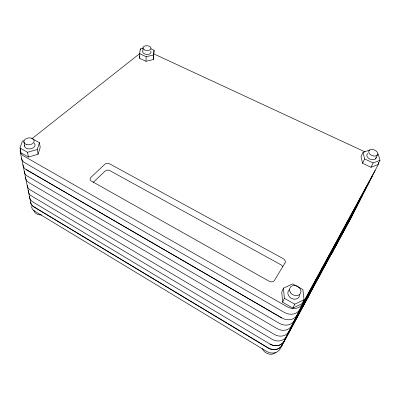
<?xml version="1.0" encoding="UTF-8"?>
<svg xmlns="http://www.w3.org/2000/svg" width="400" height="400" viewBox="0 0 400 400"><rect width="100%" height="100%" fill="white"/><g stroke="black" fill="none" stroke-linecap="round" stroke-linejoin="round"><path stroke-width="0.6" d="M150.81 48.815L154.065 50.32L153.22 59.59L145.99 61.285L139.455 58.21L139.565 53.62L140.335 48.93L142.75 48.39M140.31 50.075L140.335 48.93M142.855 51.44L142.965 47.7M145.99 61.285L146.145 56.7L139.565 53.62M153.22 59.59L154.065 50.32M139.455 58.21L139.84 55.86M23.975 140.71L22.36 141.15L20 148.015L20.975 152.77L28.4 157.015L38.08 154.27L40.205 147.405L39.42 142.67L32.01 138.535M38.08 154.27L37.265 149.54L39.42 142.67M283.465 288.13L281.77 292.135L282.645 302.235L292.9 308.095L302.11 303.645L304.05 299.715L302.875 289.565L292.67 283.88L283.465 288.13L284.375 298.285L282.645 302.235M369.815 149.95L363.03 152.45L361.01 156.775L362.575 163.265L371.04 167.25L377.815 164.635L380 160.34L378.235 153.84M292.9 308.095L294.755 304.185L304.05 299.715M362.575 163.265L364.63 158.945L363.03 152.45M371.04 167.25L373.18 162.945L380 160.34M375.615 158.63L377.555 154.73A4.745 3 21.7 0 0 372.365 149.49A4.745 3 21.7 0 0 369.83 154.055A4.745 3 21.7 0 0 377.555 154.73M31.555 206.48A9.36 6.92 -10.1 0 0 34.58 211.11L266.55 351.37A10.67 9.27 36.3 0 0 280.32 348.665L309.64 294.19A9.99 8.045 29.1 0 0 310.065 293.22M330.475 255.25A9.24 6.975 26.2 0 0 331.62 253.8L333.55 249.99A9.325 6.995 25.9 0 1 333.04 250.76M356.78 206.775L283.975 341.29A10.91 9.395 34.9 0 1 269.9 344.01L32.72 201.855A9.55 6.965 -9.5 0 1 29.68 196.27M331.62 253.8L352.445 215.29A8.67 6.12 24.2 0 0 352.76 214.55M371.795 177.275L296.91 315.185A11.77 9.8 30.9 0 1 281.77 317.945L26.24 169.63A10.22 7.085 -7.8 0 1 22.99 164.835M93.09 182.51L105.09 171.095A3.375 2.465 -1.6 0 1 109.81 170.595L280.82 264.73A3.75 3.015 24.2 0 1 282.675 266.76M31.825 138.79L139.97 53.39M20 148.015L27.495 152.275L37.265 149.54M146.145 56.7L153.43 55.015M153.655 53.805L365.045 151.9M364.63 158.945L373.18 162.945M284.375 298.285L294.755 304.185M26.235 169.605L281.78 317.925M20.285 151.98L30.77 202.94M23.885 141.78L24.715 146.05M27.495 152.275L28.4 157.015M150.615 51.105A4.165 2.46 4.3 0 1 147.57 54.435A4.165 2.46 4.3 0 1 142.715 51.54M34.225 143.135A5.3 3.565 -6.9 0 1 31.095 148.725A5.3 3.565 -6.9 0 1 24.495 145.49M376.145 157.37A4.87 3.105 21.8 0 1 369.945 159.11A4.87 3.105 21.8 0 1 367.88 153.53M299.585 294.855A6.135 5 29.1 0 1 291.53 298.435A6.135 5 29.1 0 1 289.4 289.7M275.935 352.445A8.815 7.68 36.9 0 1 262.125 348.545M41.645 214.86A7.74 5.75 -10.3 0 1 33.88 210.245M30.68 202.225A9.45 6.94 -9.8 0 0 33.725 206.87L268.085 348A10.78 9.33 35.6 0 0 281.995 345.29L354.52 211.21A8.75 6.13 23.9 0 0 354.835 210.47M308.235 296.865A9.89 8.01 29.5 0 1 307.81 297.83M354.75 210.645A8.75 6.13 24 0 1 354.435 211.385M282.07 345.135A10.785 9.33 35.6 0 1 268.155 347.845L33.69 206.68A9.45 6.94 -9.8 0 1 30.645 202.035M357.26 205.255A8.84 6.145 23.7 0 1 356.77 206.79M28.465 190.34A9.675 6.99 -9.2 0 0 31.53 195.95L272.065 339.265A11.065 9.475 34 0 0 286.33 336.54L359.54 201.35A8.945 6.155 23.5 0 0 360.03 199.81M283.98 341.275A10.915 9.395 34.9 0 1 269.91 343.995M362.85 194.255A9.055 6.17 23.2 0 1 362.365 195.8L288.75 331.655A11.225 9.555 33.2 0 1 274.28 334.395L30.315 189.895A9.8 7.015 -8.8 0 1 27.18 185.185M25.72 176.96A9.95 7.045 -8.4 0 0 28.85 182.625L276.955 328.52A11.42 9.645 32.4 0 0 291.66 325.775L365.75 189.15A9.185 6.18 22.9 0 0 366.065 188.4M24.355 171.46A10.08 7.065 -8.1 0 0 27.56 176.215L279.325 323.315A11.59 9.72 31.6 0 0 294.245 320.565L368.73 183.295A9.295 6.19 22.7 0 0 369.21 181.745M372.26 175.74A9.415 6.195 22.4 0 1 371.785 177.295M21.59 158.025A10.36 7.105 -7.4 0 0 24.87 162.815L284.305 312.38A11.955 9.875 30.2 0 0 299.665 309.62L374.935 171.105A9.535 6.2 22.2 0 0 375.24 170.375M378.62 162.385A9.66 6.205 22 0 1 378.15 164.795L302.515 303.87A12.145 9.955 29.6 0 1 286.92 306.635L23.47 155.86A10.505 7.125 -7.1 0 1 20.44 149.17M284.955 263.06L274.37 280.48A3.91 3.21 24.6 0 1 269.27 281.32L91.365 181.055A3.52 2.585 -3.3 0 1 90.83 177.43L104.815 164.305A3.42 2.47 -1.3 0 1 109.6 163.815L283.205 258.65A3.81 3.035 23.7 0 1 284.955 263.06M290.575 292.795A5.985 4.855 28.8 0 0 300.475 293.465A5.985 4.855 28.8 0 0 294.66 285.445A5.985 4.855 28.8 0 0 290.575 292.795M26.645 144.565A5.165 3.45 -6.7 0 0 34.17 140.855A5.165 3.45 -6.7 0 0 26.265 138.59A5.165 3.45 -6.7 0 0 26.645 144.565M144.685 49.96A4.05 2.375 4.3 0 0 151.02 48.515A4.05 2.375 4.3 0 0 145.265 45.88A4.05 2.375 4.3 0 0 144.685 49.96"/></g></svg>
